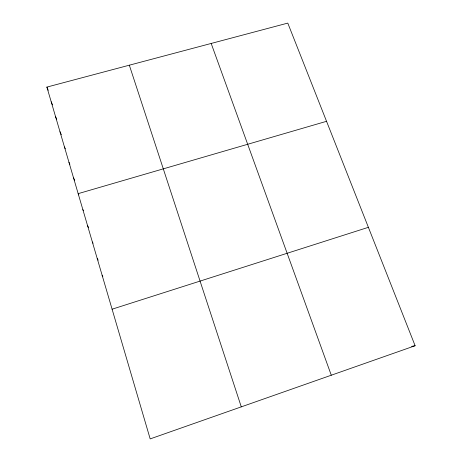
<?xml version="1.0" encoding="UTF-8"?>
<svg xmlns="http://www.w3.org/2000/svg" width="462" height="462" viewBox="0 0 462 462"><rect width="100%" height="100%" fill="white"/><g stroke="black" fill="none" stroke-linecap="round" stroke-linejoin="round"><path stroke-width="0.69" d="M415.119 345.732L150.179 438.9L46.881 87.093L287.786 23.1L415.119 345.732L411.63 346.379M112.099 309.199L368.387 227.321M326.547 121.31L78.17 193.653L78.794 194.9M102.114 275.202L102.847 276.334M97.211 258.506L98.21 260.158M92.365 242.007L93.07 243.237M87.578 225.699L88.548 227.483M82.848 209.581L83.449 210.736M73.545 177.905L74.723 180.319M68.971 162.335L69.889 164.27M64.455 146.945L65.315 148.81M59.985 131.728L61.348 134.742M55.567 116.684L56.693 119.219M51.201 101.802L52.535 104.874M46.881 87.093L48.256 90.304M211.18 43.445L331.283 375.213M129.331 65.188L241.28 406.866"/></g></svg>
